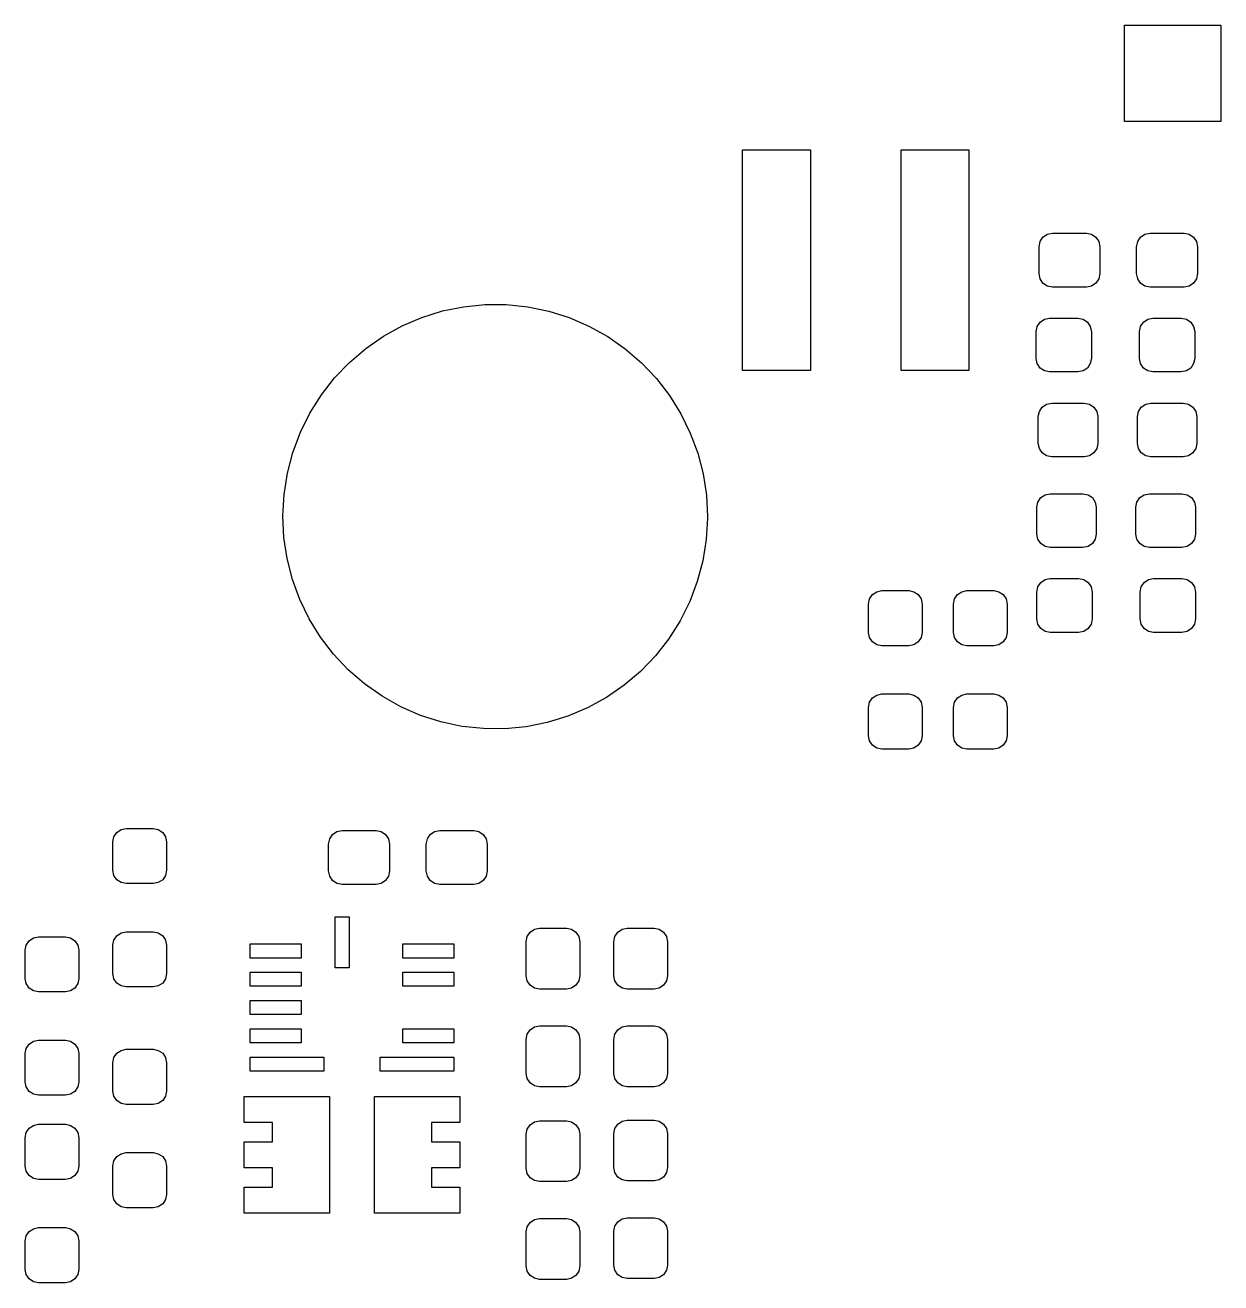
# Model space of a CAD drawing. Extents: x 116.2 to 159.4, y -138 to -93.2.
# Drawn here: x 116.92 to 138.05, y -115.36 to -93.15 of the extents above; entities that cross this region are included whole.
import ezdxf

# ---------------------------------------------------------------- set-up
doc = ezdxf.new("R2010")
doc.units = 0
doc.layers.add('BLACK', color=7, linetype='CONTINUOUS')

msp = doc.modelspace()

# ---------------------------------------------------------------- linework, layer by layer
at = {"layer": 'BLACK', "linetype": 'CONTINUOUS'}
for p, q in [((136.35, -94.85), (136.35, -93.15)), ((136.35, -93.15), (138.05, -93.15)), ((138.05, -93.15), (138.05, -94.85)), ((138.05, -94.85), (136.35, -94.85)), ((129.6, -99.25), (129.6, -95.35)), ((129.6, -95.35), (130.8, -95.35)), ((130.8, -95.35), (130.8, -99.25)), ((132.4, -99.25), (132.4, -95.35)), ((132.4, -95.35), (133.6, -95.35)), ((133.6, -95.35), (133.6, -99.25)), ((134.907, -96.8946), (134.984, -96.8431)), ((134.984, -96.8431), (135.075, -96.825)), ((135.075, -96.825), (135.675, -96.825)), ((135.675, -96.825), (135.766, -96.8431)), ((135.766, -96.8431), (135.843, -96.8946)), ((136.632, -96.8946), (136.709, -96.8431)), ((136.709, -96.8431), (136.8, -96.825)), ((136.8, -96.825), (137.4, -96.825)), ((137.4, -96.825), (137.491, -96.8431)), ((137.491, -96.8431), (137.568, -96.8946)), ((134.838, -97.0625), (134.856, -96.9716)), ((134.838, -97.5375), (134.838, -97.0625)), ((134.856, -96.9716), (134.907, -96.8946)), ((135.843, -96.8946), (135.894, -96.9716)), ((135.894, -96.9716), (135.912, -97.0625)), ((135.912, -97.0625), (135.912, -97.5375)), ((136.562, -97.0625), (136.581, -96.9716)), ((136.562, -97.5375), (136.562, -97.0625)), ((136.581, -96.9716), (136.632, -96.8946)), ((137.568, -96.8946), (137.619, -96.9716)), ((137.619, -96.9716), (137.637, -97.0625)), ((137.637, -97.0625), (137.637, -97.5375)), ((134.856, -97.6284), (134.838, -97.5375)), ((134.907, -97.7054), (134.856, -97.6284)), ((134.984, -97.7569), (134.907, -97.7054)), ((135.843, -97.7054), (135.766, -97.7569)), ((135.894, -97.6284), (135.843, -97.7054)), ((135.912, -97.5375), (135.894, -97.6284)), ((136.581, -97.6284), (136.562, -97.5375)), ((136.632, -97.7054), (136.581, -97.6284)), ((136.709, -97.7569), (136.632, -97.7054)), ((137.568, -97.7054), (137.491, -97.7569)), ((137.619, -97.6284), (137.568, -97.7054)), ((137.637, -97.5375), (137.619, -97.6284)), ((135.075, -97.775), (134.984, -97.7569)), ((135.675, -97.775), (135.075, -97.775)), ((135.766, -97.7569), (135.675, -97.775)), ((136.8, -97.775), (136.709, -97.7569)), ((137.4, -97.775), (136.8, -97.775)), ((137.491, -97.7569), (137.4, -97.775)), ((124.297, -98.1978), (124.669, -98.1221)), ((124.669, -98.1221), (125.047, -98.0844)), ((125.047, -98.0844), (125.426, -98.0851)), ((125.426, -98.0851), (125.804, -98.1241)), ((125.804, -98.1241), (126.175, -98.201)), ((123.586, -98.4595), (123.935, -98.3106)), ((123.935, -98.3106), (124.297, -98.1978)), ((126.175, -98.201), (126.537, -98.3151)), ((126.537, -98.3151), (126.886, -98.4652)), ((134.806, -98.4716), (134.857, -98.3946)), ((134.857, -98.3946), (134.934, -98.3431)), ((134.934, -98.3431), (135.025, -98.325)), ((135.025, -98.325), (135.525, -98.325)), ((135.525, -98.325), (135.616, -98.3431)), ((135.616, -98.3431), (135.693, -98.3946)), ((135.693, -98.3946), (135.744, -98.4716)), ((136.631, -98.4716), (136.682, -98.3946)), ((136.682, -98.3946), (136.759, -98.3431)), ((136.759, -98.3431), (136.85, -98.325)), ((136.85, -98.325), (137.35, -98.325)), ((137.35, -98.325), (137.441, -98.3431)), ((137.441, -98.3431), (137.518, -98.3946)), ((137.518, -98.3946), (137.569, -98.4716)), ((123.254, -98.6428), (123.586, -98.4595)), ((126.886, -98.4652), (127.217, -98.6498)), ((134.787, -98.5625), (134.806, -98.4716)), ((134.787, -99.0375), (134.787, -98.5625)), ((135.744, -98.4716), (135.762, -98.5625)), ((135.762, -98.5625), (135.762, -99.0375)), ((136.612, -98.5625), (136.631, -98.4716)), ((136.612, -99.0375), (136.612, -98.5625)), ((137.569, -98.4716), (137.588, -98.5625)), ((137.588, -98.5625), (137.588, -99.0375)), ((122.942, -98.8589), (123.254, -98.6428)), ((127.217, -98.6498), (127.528, -98.8669)), ((122.653, -99.1053), (122.942, -98.8589)), ((127.528, -98.8669), (127.816, -99.1143)), ((134.806, -99.1284), (134.787, -99.0375)), ((135.762, -99.0375), (135.744, -99.1284)), ((136.631, -99.1284), (136.612, -99.0375)), ((137.588, -99.0375), (137.569, -99.1284)), ((122.391, -99.3796), (122.653, -99.1053)), ((127.816, -99.1143), (128.077, -99.3895)), ((130.8, -99.25), (129.6, -99.25)), ((133.6, -99.25), (132.4, -99.25)), ((134.857, -99.2054), (134.806, -99.1284)), ((134.934, -99.2569), (134.857, -99.2054)), ((135.025, -99.275), (134.934, -99.2569)), ((135.525, -99.275), (135.025, -99.275)), ((135.616, -99.2569), (135.525, -99.275)), ((135.693, -99.2054), (135.616, -99.2569)), ((135.744, -99.1284), (135.693, -99.2054)), ((136.682, -99.2054), (136.631, -99.1284)), ((136.759, -99.2569), (136.682, -99.2054)), ((136.85, -99.275), (136.759, -99.2569)), ((137.35, -99.275), (136.85, -99.275)), ((137.441, -99.2569), (137.35, -99.275)), ((137.518, -99.2054), (137.441, -99.2569)), ((137.569, -99.1284), (137.518, -99.2054)), ((122.158, -99.679), (122.391, -99.3796)), ((128.077, -99.3895), (128.309, -99.6898)), ((121.956, -100), (122.158, -99.679)), ((128.309, -99.6898), (128.51, -100.012)), ((134.843, -99.9716), (134.895, -99.8946)), ((134.895, -99.8946), (134.972, -99.8431)), ((134.972, -99.8431), (135.062, -99.825)), ((135.062, -99.825), (135.637, -99.825)), ((135.637, -99.825), (135.728, -99.8431)), ((135.728, -99.8431), (135.805, -99.8946)), ((135.805, -99.8946), (135.857, -99.9716)), ((136.593, -99.9716), (136.645, -99.8946)), ((136.645, -99.8946), (136.722, -99.8431)), ((136.722, -99.8431), (136.812, -99.825)), ((136.812, -99.825), (137.387, -99.825)), ((137.387, -99.825), (137.478, -99.8431)), ((137.478, -99.8431), (137.555, -99.8946)), ((137.555, -99.8946), (137.607, -99.9716)), ((121.788, -100.341), (121.956, -100)), ((128.51, -100.012), (128.677, -100.353)), ((134.825, -100.062), (134.843, -99.9716)), ((134.825, -100.537), (134.825, -100.062)), ((135.857, -99.9716), (135.875, -100.062)), ((135.875, -100.062), (135.875, -100.537)), ((136.575, -100.062), (136.593, -99.9716)), ((136.575, -100.537), (136.575, -100.062)), ((137.607, -99.9716), (137.625, -100.062)), ((137.625, -100.062), (137.625, -100.537)), ((121.655, -100.696), (121.788, -100.341)), ((128.677, -100.353), (128.808, -100.709)), ((134.843, -100.628), (134.825, -100.537)), ((135.875, -100.537), (135.857, -100.628)), ((136.593, -100.628), (136.575, -100.537)), ((137.625, -100.537), (137.607, -100.628)), ((121.559, -101.063), (121.655, -100.696)), ((128.808, -100.709), (128.903, -101.076)), ((134.895, -100.705), (134.843, -100.628)), ((134.972, -100.757), (134.895, -100.705)), ((135.062, -100.775), (134.972, -100.757)), ((135.637, -100.775), (135.062, -100.775)), ((135.728, -100.757), (135.637, -100.775)), ((135.805, -100.705), (135.728, -100.757)), ((135.857, -100.628), (135.805, -100.705)), ((136.645, -100.705), (136.593, -100.628)), ((136.722, -100.757), (136.645, -100.705)), ((136.812, -100.775), (136.722, -100.757)), ((137.387, -100.775), (136.812, -100.775)), ((137.478, -100.757), (137.387, -100.775)), ((137.555, -100.705), (137.478, -100.757)), ((137.607, -100.628), (137.555, -100.705)), ((121.5, -101.438), (121.559, -101.063)), ((128.903, -101.076), (128.961, -101.451)), ((121.48, -101.817), (121.5, -101.438)), ((128.961, -101.451), (128.98, -101.83)), ((134.818, -101.572), (134.87, -101.495)), ((134.87, -101.495), (134.947, -101.443)), ((134.947, -101.443), (135.037, -101.425)), ((135.037, -101.425), (135.612, -101.425)), ((135.612, -101.425), (135.703, -101.443)), ((135.703, -101.443), (135.78, -101.495)), ((135.78, -101.495), (135.832, -101.572)), ((136.568, -101.572), (136.62, -101.495)), ((136.62, -101.495), (136.697, -101.443)), ((136.697, -101.443), (136.787, -101.425)), ((136.787, -101.425), (137.362, -101.425)), ((137.362, -101.425), (137.453, -101.443)), ((137.453, -101.443), (137.53, -101.495)), ((137.53, -101.495), (137.582, -101.572)), ((134.8, -101.662), (134.818, -101.572)), ((134.8, -102.137), (134.8, -101.662)), ((135.832, -101.572), (135.85, -101.662)), ((135.85, -101.662), (135.85, -102.137)), ((136.55, -101.662), (136.568, -101.572)), ((136.55, -102.137), (136.55, -101.662)), ((137.582, -101.572), (137.6, -101.662)), ((137.6, -101.662), (137.6, -102.137)), ((121.498, -102.196), (121.48, -101.817)), ((128.98, -101.856), (128.958, -102.235)), ((128.98, -101.83), (128.98, -101.856)), ((134.818, -102.228), (134.8, -102.137)), ((135.85, -102.137), (135.832, -102.228)), ((136.568, -102.228), (136.55, -102.137)), ((137.6, -102.137), (137.582, -102.228)), ((121.554, -102.571), (121.498, -102.196)), ((128.958, -102.235), (128.898, -102.61)), ((134.87, -102.305), (134.818, -102.228)), ((134.947, -102.357), (134.87, -102.305)), ((135.037, -102.375), (134.947, -102.357)), ((135.612, -102.375), (135.037, -102.375)), ((135.703, -102.357), (135.612, -102.375)), ((135.78, -102.305), (135.703, -102.357)), ((135.832, -102.228), (135.78, -102.305)), ((136.62, -102.305), (136.568, -102.228)), ((136.697, -102.357), (136.62, -102.305)), ((136.787, -102.375), (136.697, -102.357)), ((137.362, -102.375), (136.787, -102.375)), ((137.453, -102.357), (137.362, -102.375)), ((137.53, -102.305), (137.453, -102.357)), ((137.582, -102.228), (137.53, -102.305)), ((121.648, -102.939), (121.554, -102.571)), ((128.898, -102.61), (128.8, -102.976)), ((121.778, -103.295), (121.648, -102.939)), ((128.8, -102.976), (128.666, -103.331)), ((134.818, -103.072), (134.87, -102.995)), ((134.87, -102.995), (134.947, -102.943)), ((134.947, -102.943), (135.037, -102.925)), ((135.037, -102.925), (135.537, -102.925)), ((135.537, -102.925), (135.628, -102.943)), ((135.628, -102.943), (135.705, -102.995)), ((135.705, -102.995), (135.757, -103.072)), ((136.643, -103.072), (136.695, -102.995)), ((136.695, -102.995), (136.772, -102.943)), ((136.772, -102.943), (136.862, -102.925)), ((136.862, -102.925), (137.362, -102.925)), ((137.362, -102.925), (137.453, -102.943)), ((137.453, -102.943), (137.53, -102.995)), ((137.53, -102.995), (137.582, -103.072)), ((131.825, -103.375), (131.843, -103.284)), ((131.843, -103.284), (131.895, -103.207)), ((131.895, -103.207), (131.972, -103.156)), ((131.972, -103.156), (132.062, -103.137)), ((132.062, -103.137), (132.537, -103.137)), ((132.537, -103.137), (132.628, -103.156)), ((132.628, -103.156), (132.705, -103.207)), ((132.705, -103.207), (132.757, -103.284)), ((132.757, -103.284), (132.775, -103.375)), ((133.325, -103.375), (133.343, -103.284)), ((133.343, -103.284), (133.395, -103.207)), ((133.395, -103.207), (133.472, -103.156)), ((133.472, -103.156), (133.562, -103.137)), ((133.562, -103.137), (134.037, -103.137)), ((134.037, -103.137), (134.128, -103.156)), ((134.128, -103.156), (134.205, -103.207)), ((134.205, -103.207), (134.257, -103.284)), ((134.257, -103.284), (134.275, -103.375)), ((134.8, -103.162), (134.818, -103.072)), ((134.8, -103.637), (134.8, -103.162)), ((135.757, -103.072), (135.775, -103.162)), ((135.775, -103.162), (135.775, -103.637)), ((136.625, -103.162), (136.643, -103.072)), ((136.625, -103.637), (136.625, -103.162)), ((137.582, -103.072), (137.6, -103.162)), ((137.6, -103.162), (137.6, -103.637)), ((121.944, -103.637), (121.778, -103.295)), ((128.666, -103.331), (128.497, -103.671)), ((131.825, -103.875), (131.825, -103.375)), ((132.775, -103.375), (132.775, -103.875)), ((133.325, -103.875), (133.325, -103.375)), ((134.275, -103.375), (134.275, -103.875)), ((122.143, -103.959), (121.944, -103.637)), ((128.497, -103.671), (128.294, -103.992)), ((134.818, -103.728), (134.8, -103.637)), ((134.87, -103.805), (134.818, -103.728)), ((135.757, -103.728), (135.705, -103.805)), ((135.775, -103.637), (135.757, -103.728)), ((136.643, -103.728), (136.625, -103.637)), ((136.695, -103.805), (136.643, -103.728)), ((137.582, -103.728), (137.53, -103.805)), ((137.6, -103.637), (137.582, -103.728)), ((131.843, -103.966), (131.825, -103.875)), ((132.775, -103.875), (132.757, -103.966)), ((133.343, -103.966), (133.325, -103.875)), ((134.275, -103.875), (134.257, -103.966)), ((134.947, -103.857), (134.87, -103.805)), ((135.037, -103.875), (134.947, -103.857)), ((135.537, -103.875), (135.037, -103.875)), ((135.628, -103.857), (135.537, -103.875)), ((135.705, -103.805), (135.628, -103.857)), ((136.772, -103.857), (136.695, -103.805)), ((136.862, -103.875), (136.772, -103.857)), ((137.362, -103.875), (136.862, -103.875)), ((137.453, -103.857), (137.362, -103.875)), ((137.53, -103.805), (137.453, -103.857)), ((122.374, -104.26), (122.143, -103.959)), ((128.294, -103.992), (128.06, -104.29)), ((131.895, -104.043), (131.843, -103.966)), ((131.972, -104.094), (131.895, -104.043)), ((132.062, -104.112), (131.972, -104.094)), ((132.537, -104.112), (132.062, -104.112)), ((132.628, -104.094), (132.537, -104.112)), ((132.705, -104.043), (132.628, -104.094)), ((132.757, -103.966), (132.705, -104.043)), ((133.395, -104.043), (133.343, -103.966)), ((133.472, -104.094), (133.395, -104.043)), ((133.562, -104.112), (133.472, -104.094)), ((134.037, -104.112), (133.562, -104.112)), ((134.128, -104.094), (134.037, -104.112)), ((134.205, -104.043), (134.128, -104.094)), ((134.257, -103.966), (134.205, -104.043)), ((122.634, -104.537), (122.374, -104.26)), ((128.06, -104.29), (127.797, -104.564)), ((122.921, -104.785), (122.634, -104.537)), ((127.797, -104.564), (127.508, -104.809)), ((123.232, -105.003), (122.921, -104.785)), ((127.508, -104.809), (127.195, -105.024)), ((123.563, -105.189), (123.232, -105.003)), ((127.195, -105.024), (126.862, -105.206)), ((131.843, -105.109), (131.895, -105.032)), ((131.895, -105.032), (131.972, -104.981)), ((131.972, -104.981), (132.062, -104.962)), ((132.062, -104.962), (132.537, -104.962)), ((132.537, -104.962), (132.628, -104.981)), ((132.628, -104.981), (132.705, -105.032)), ((132.705, -105.032), (132.757, -105.109)), ((133.343, -105.109), (133.395, -105.032)), ((133.395, -105.032), (133.472, -104.981)), ((133.472, -104.981), (133.562, -104.962)), ((133.562, -104.962), (134.037, -104.962)), ((134.037, -104.962), (134.128, -104.981)), ((134.128, -104.981), (134.205, -105.032)), ((134.205, -105.032), (134.257, -105.109)), ((123.911, -105.34), (123.563, -105.189)), ((126.862, -105.206), (126.513, -105.354)), ((131.825, -105.2), (131.843, -105.109)), ((131.825, -105.7), (131.825, -105.2)), ((132.757, -105.109), (132.775, -105.2)), ((132.775, -105.2), (132.775, -105.7)), ((133.325, -105.2), (133.343, -105.109)), ((133.325, -105.7), (133.325, -105.2)), ((134.257, -105.109), (134.275, -105.2)), ((134.275, -105.2), (134.275, -105.7)), ((124.272, -105.456), (123.911, -105.34)), ((124.643, -105.534), (124.272, -105.456)), ((126.15, -105.465), (125.778, -105.54)), ((126.513, -105.354), (126.15, -105.465)), ((125.021, -105.574), (124.643, -105.534)), ((125.4, -105.576), (125.021, -105.574)), ((125.778, -105.54), (125.4, -105.576)), ((131.843, -105.791), (131.825, -105.7)), ((132.775, -105.7), (132.757, -105.791)), ((133.343, -105.791), (133.325, -105.7)), ((134.275, -105.7), (134.257, -105.791)), ((131.895, -105.868), (131.843, -105.791)), ((131.972, -105.919), (131.895, -105.868)), ((132.062, -105.938), (131.972, -105.919)), ((132.537, -105.938), (132.062, -105.938)), ((132.628, -105.919), (132.537, -105.938)), ((132.705, -105.868), (132.628, -105.919)), ((132.757, -105.791), (132.705, -105.868)), ((133.395, -105.868), (133.343, -105.791)), ((133.472, -105.919), (133.395, -105.868)), ((133.562, -105.938), (133.472, -105.919)), ((134.037, -105.938), (133.562, -105.938)), ((134.128, -105.919), (134.037, -105.938)), ((134.205, -105.868), (134.128, -105.919)), ((134.257, -105.791), (134.205, -105.868)), ((118.475, -107.575), (118.493, -107.484)), ((118.493, -107.484), (118.545, -107.407)), ((118.545, -107.407), (118.622, -107.356)), ((118.622, -107.356), (118.712, -107.337)), ((118.712, -107.337), (119.188, -107.337)), ((119.188, -107.337), (119.278, -107.356)), ((119.278, -107.356), (119.355, -107.407)), ((119.355, -107.407), (119.407, -107.484)), ((119.407, -107.484), (119.425, -107.575)), ((122.306, -107.522), (122.357, -107.445)), ((122.357, -107.445), (122.434, -107.393)), ((122.434, -107.393), (122.525, -107.375)), ((122.525, -107.375), (123.125, -107.375)), ((123.125, -107.375), (123.216, -107.393)), ((123.216, -107.393), (123.293, -107.445)), ((123.293, -107.445), (123.344, -107.522)), ((124.031, -107.522), (124.082, -107.445)), ((124.082, -107.445), (124.159, -107.393)), ((124.159, -107.393), (124.25, -107.375)), ((124.25, -107.375), (124.85, -107.375)), ((124.85, -107.375), (124.941, -107.393)), ((124.941, -107.393), (125.018, -107.445)), ((125.018, -107.445), (125.069, -107.522)), ((118.475, -108.075), (118.475, -107.575)), ((119.425, -107.575), (119.425, -108.075)), ((122.287, -107.612), (122.306, -107.522)), ((122.287, -108.087), (122.287, -107.612)), ((123.344, -107.522), (123.362, -107.612)), ((123.362, -107.612), (123.362, -108.087)), ((124.012, -107.612), (124.031, -107.522)), ((124.012, -108.087), (124.012, -107.612)), ((125.069, -107.522), (125.087, -107.612)), ((125.087, -107.612), (125.087, -108.087)), ((118.493, -108.166), (118.475, -108.075)), ((118.545, -108.243), (118.493, -108.166)), ((119.407, -108.166), (119.355, -108.243)), ((119.425, -108.075), (119.407, -108.166)), ((122.306, -108.178), (122.287, -108.087)), ((123.362, -108.087), (123.344, -108.178)), ((124.031, -108.178), (124.012, -108.087)), ((125.087, -108.087), (125.069, -108.178)), ((118.622, -108.294), (118.545, -108.243)), ((118.712, -108.312), (118.622, -108.294)), ((119.188, -108.312), (118.712, -108.312)), ((119.278, -108.294), (119.188, -108.312)), ((119.355, -108.243), (119.278, -108.294)), ((122.357, -108.255), (122.306, -108.178)), ((122.434, -108.307), (122.357, -108.255)), ((122.525, -108.325), (122.434, -108.307)), ((123.125, -108.325), (122.525, -108.325)), ((123.216, -108.307), (123.125, -108.325)), ((123.293, -108.255), (123.216, -108.307)), ((123.344, -108.178), (123.293, -108.255)), ((124.082, -108.255), (124.031, -108.178)), ((124.159, -108.307), (124.082, -108.255)), ((124.25, -108.325), (124.159, -108.307)), ((124.85, -108.325), (124.25, -108.325)), ((124.941, -108.307), (124.85, -108.325)), ((125.018, -108.255), (124.941, -108.307)), ((125.069, -108.178), (125.018, -108.255)), ((122.4, -109.8), (122.4, -108.9)), ((122.4, -108.9), (122.65, -108.9)), ((122.65, -108.9), (122.65, -109.8)), ((116.995, -109.32), (117.072, -109.268)), ((117.072, -109.268), (117.162, -109.25)), ((117.162, -109.25), (117.637, -109.25)), ((117.637, -109.25), (117.728, -109.268)), ((117.728, -109.268), (117.805, -109.32)), ((118.493, -109.309), (118.545, -109.232)), ((118.545, -109.232), (118.622, -109.181)), ((118.622, -109.181), (118.712, -109.162)), ((118.712, -109.162), (119.188, -109.162)), ((119.188, -109.162), (119.278, -109.181)), ((119.278, -109.181), (119.355, -109.232)), ((119.355, -109.232), (119.407, -109.309)), ((125.775, -109.337), (125.793, -109.247)), ((125.793, -109.247), (125.845, -109.17)), ((125.845, -109.17), (125.922, -109.118)), ((125.922, -109.118), (126.012, -109.1)), ((126.012, -109.1), (126.487, -109.1)), ((126.487, -109.1), (126.578, -109.118)), ((126.578, -109.118), (126.655, -109.17)), ((126.655, -109.17), (126.707, -109.247)), ((126.707, -109.247), (126.725, -109.337)), ((127.325, -109.337), (127.343, -109.247)), ((127.343, -109.247), (127.395, -109.17)), ((127.395, -109.17), (127.472, -109.118)), ((127.472, -109.118), (127.562, -109.1)), ((127.562, -109.1), (128.037, -109.1)), ((128.037, -109.1), (128.128, -109.118)), ((128.128, -109.118), (128.205, -109.17)), ((128.205, -109.17), (128.257, -109.247)), ((128.257, -109.247), (128.275, -109.337)), ((116.925, -109.487), (116.943, -109.397)), ((116.925, -109.987), (116.925, -109.487)), ((116.943, -109.397), (116.995, -109.32)), ((117.805, -109.32), (117.857, -109.397)), ((117.857, -109.397), (117.875, -109.487)), ((117.875, -109.487), (117.875, -109.987)), ((118.475, -109.4), (118.493, -109.309)), ((118.475, -109.9), (118.475, -109.4)), ((119.407, -109.309), (119.425, -109.4)), ((119.425, -109.4), (119.425, -109.9)), ((120.9, -109.625), (120.9, -109.375)), ((120.9, -109.375), (121.8, -109.375)), ((121.8, -109.375), (121.8, -109.625)), ((123.6, -109.625), (123.6, -109.375)), ((123.6, -109.375), (124.5, -109.375)), ((124.5, -109.375), (124.5, -109.625)), ((125.775, -109.938), (125.775, -109.337)), ((126.725, -109.337), (126.725, -109.938)), ((127.325, -109.938), (127.325, -109.337)), ((128.275, -109.337), (128.275, -109.938)), ((121.8, -109.625), (120.9, -109.625)), ((124.5, -109.625), (123.6, -109.625)), ((118.493, -109.991), (118.475, -109.9)), ((119.425, -109.9), (119.407, -109.991)), ((120.9, -110.125), (120.9, -109.875)), ((120.9, -109.875), (121.8, -109.875)), ((121.8, -109.875), (121.8, -110.125)), ((122.65, -109.8), (122.4, -109.8)), ((123.6, -110.125), (123.6, -109.875)), ((123.6, -109.875), (124.5, -109.875)), ((124.5, -109.875), (124.5, -110.125)), ((125.793, -110.028), (125.775, -109.938)), ((126.725, -109.938), (126.707, -110.028)), ((127.343, -110.028), (127.325, -109.938)), ((128.275, -109.938), (128.257, -110.028)), ((116.943, -110.078), (116.925, -109.987)), ((116.995, -110.155), (116.943, -110.078)), ((117.072, -110.207), (116.995, -110.155)), ((117.805, -110.155), (117.728, -110.207)), ((117.857, -110.078), (117.805, -110.155)), ((117.875, -109.987), (117.857, -110.078)), ((118.545, -110.068), (118.493, -109.991)), ((118.622, -110.119), (118.545, -110.068)), ((118.712, -110.137), (118.622, -110.119)), ((119.188, -110.137), (118.712, -110.137)), ((119.278, -110.119), (119.188, -110.137)), ((119.355, -110.068), (119.278, -110.119)), ((119.407, -109.991), (119.355, -110.068)), ((121.8, -110.125), (120.9, -110.125)), ((124.5, -110.125), (123.6, -110.125)), ((125.845, -110.105), (125.793, -110.028)), ((125.922, -110.157), (125.845, -110.105)), ((126.012, -110.175), (125.922, -110.157)), ((126.578, -110.157), (126.487, -110.175)), ((126.655, -110.105), (126.578, -110.157)), ((126.707, -110.028), (126.655, -110.105)), ((127.395, -110.105), (127.343, -110.028)), ((127.472, -110.157), (127.395, -110.105)), ((127.562, -110.175), (127.472, -110.157)), ((128.128, -110.157), (128.037, -110.175)), ((128.205, -110.105), (128.128, -110.157)), ((128.257, -110.028), (128.205, -110.105)), ((117.162, -110.225), (117.072, -110.207)), ((117.637, -110.225), (117.162, -110.225)), ((117.728, -110.207), (117.637, -110.225)), ((120.9, -110.625), (120.9, -110.375)), ((120.9, -110.375), (121.8, -110.375)), ((121.8, -110.375), (121.8, -110.625)), ((126.487, -110.175), (126.012, -110.175)), ((128.037, -110.175), (127.562, -110.175)), ((121.8, -110.625), (120.9, -110.625)), ((125.922, -110.843), (126.012, -110.825)), ((126.012, -110.825), (126.487, -110.825)), ((126.487, -110.825), (126.578, -110.843)), ((127.472, -110.843), (127.562, -110.825)), ((127.562, -110.825), (128.037, -110.825)), ((128.037, -110.825), (128.128, -110.843)), ((120.9, -111.125), (120.9, -110.875)), ((120.9, -110.875), (121.8, -110.875)), ((121.8, -110.875), (121.8, -111.125)), ((123.6, -111.125), (123.6, -110.875)), ((123.6, -110.875), (124.5, -110.875)), ((124.5, -110.875), (124.5, -111.125)), ((125.775, -111.062), (125.793, -110.972)), ((125.793, -110.972), (125.845, -110.895)), ((125.845, -110.895), (125.922, -110.843)), ((126.578, -110.843), (126.655, -110.895)), ((126.655, -110.895), (126.707, -110.972)), ((126.707, -110.972), (126.725, -111.062)), ((127.325, -111.062), (127.343, -110.972)), ((127.343, -110.972), (127.395, -110.895)), ((127.395, -110.895), (127.472, -110.843)), ((128.128, -110.843), (128.205, -110.895)), ((128.205, -110.895), (128.257, -110.972)), ((128.257, -110.972), (128.275, -111.062)), ((116.925, -111.312), (116.943, -111.222)), ((116.943, -111.222), (116.995, -111.145)), ((116.995, -111.145), (117.072, -111.093)), ((117.072, -111.093), (117.162, -111.075)), ((117.162, -111.075), (117.637, -111.075)), ((117.637, -111.075), (117.728, -111.093)), ((117.728, -111.093), (117.805, -111.145)), ((117.805, -111.145), (117.857, -111.222)), ((117.857, -111.222), (117.875, -111.312)), ((118.545, -111.307), (118.622, -111.256)), ((118.622, -111.256), (118.712, -111.237)), ((118.712, -111.237), (119.188, -111.237)), ((119.188, -111.237), (119.278, -111.256)), ((119.278, -111.256), (119.355, -111.307)), ((121.8, -111.125), (120.9, -111.125)), ((124.5, -111.125), (123.6, -111.125)), ((125.775, -111.662), (125.775, -111.062)), ((126.725, -111.062), (126.725, -111.662)), ((127.325, -111.662), (127.325, -111.062)), ((128.275, -111.062), (128.275, -111.662)), ((116.925, -111.812), (116.925, -111.312)), ((117.875, -111.312), (117.875, -111.812)), ((118.475, -111.475), (118.493, -111.384)), ((118.475, -111.975), (118.475, -111.475)), ((118.493, -111.384), (118.545, -111.307)), ((119.355, -111.307), (119.407, -111.384)), ((119.407, -111.384), (119.425, -111.475)), ((119.425, -111.475), (119.425, -111.975)), ((120.9, -111.625), (120.9, -111.375)), ((120.9, -111.375), (122.2, -111.375)), ((122.2, -111.375), (122.2, -111.625)), ((123.2, -111.625), (123.2, -111.375)), ((123.2, -111.375), (124.5, -111.375)), ((124.5, -111.375), (124.5, -111.625)), ((122.2, -111.625), (120.9, -111.625)), ((124.5, -111.625), (123.2, -111.625)), ((125.793, -111.753), (125.775, -111.662)), ((126.725, -111.662), (126.707, -111.753)), ((127.343, -111.753), (127.325, -111.662)), ((128.275, -111.662), (128.257, -111.753)), ((116.943, -111.903), (116.925, -111.812)), ((116.995, -111.98), (116.943, -111.903)), ((117.857, -111.903), (117.805, -111.98)), ((117.875, -111.812), (117.857, -111.903)), ((125.845, -111.83), (125.793, -111.753)), ((125.922, -111.882), (125.845, -111.83)), ((126.012, -111.9), (125.922, -111.882)), ((126.487, -111.9), (126.012, -111.9)), ((126.578, -111.882), (126.487, -111.9)), ((126.655, -111.83), (126.578, -111.882)), ((126.707, -111.753), (126.655, -111.83)), ((127.395, -111.83), (127.343, -111.753)), ((127.472, -111.882), (127.395, -111.83)), ((127.562, -111.9), (127.472, -111.882)), ((128.037, -111.9), (127.562, -111.9)), ((128.128, -111.882), (128.037, -111.9)), ((128.205, -111.83), (128.128, -111.882)), ((128.257, -111.753), (128.205, -111.83)), ((117.072, -112.032), (116.995, -111.98)), ((117.162, -112.05), (117.072, -112.032)), ((117.637, -112.05), (117.162, -112.05)), ((117.728, -112.032), (117.637, -112.05)), ((117.805, -111.98), (117.728, -112.032)), ((118.493, -112.066), (118.475, -111.975)), ((118.545, -112.143), (118.493, -112.066)), ((118.622, -112.194), (118.545, -112.143)), ((119.355, -112.143), (119.278, -112.194)), ((119.407, -112.066), (119.355, -112.143)), ((119.425, -111.975), (119.407, -112.066)), ((120.795, -112.075), (120.796, -112.071)), ((120.795, -112.525), (120.795, -112.075)), ((120.796, -112.071), (120.8, -112.07)), ((120.8, -112.07), (122.3, -112.07)), ((122.3, -112.07), (122.304, -112.071)), ((122.304, -112.071), (122.305, -112.075)), ((122.305, -112.075), (122.305, -114.125)), ((123.095, -112.075), (123.096, -112.071)), ((123.095, -114.125), (123.095, -112.075)), ((123.096, -112.071), (123.1, -112.07)), ((123.1, -112.07), (124.6, -112.07)), ((124.6, -112.07), (124.604, -112.071)), ((124.604, -112.071), (124.605, -112.075)), ((124.605, -112.075), (124.605, -112.525)), ((118.712, -112.212), (118.622, -112.194)), ((119.188, -112.212), (118.712, -112.212)), ((119.278, -112.194), (119.188, -112.212)), ((116.995, -112.632), (117.072, -112.581)), ((117.072, -112.581), (117.162, -112.562)), ((117.162, -112.562), (117.637, -112.562)), ((117.637, -112.562), (117.728, -112.581)), ((117.728, -112.581), (117.805, -112.632)), ((120.796, -112.529), (120.795, -112.525)), ((120.8, -112.53), (120.796, -112.529)), ((121.295, -112.53), (120.8, -112.53)), ((121.295, -112.87), (121.295, -112.53)), ((124.6, -112.53), (124.105, -112.53)), ((124.105, -112.53), (124.105, -112.87)), ((124.604, -112.529), (124.6, -112.53)), ((124.605, -112.525), (124.604, -112.529)), ((125.793, -112.647), (125.845, -112.57)), ((125.845, -112.57), (125.922, -112.518)), ((125.922, -112.518), (126.012, -112.5)), ((126.012, -112.5), (126.487, -112.5)), ((126.487, -112.5), (126.578, -112.518)), ((126.578, -112.518), (126.655, -112.57)), ((126.655, -112.57), (126.707, -112.647)), ((127.343, -112.634), (127.395, -112.557)), ((127.395, -112.557), (127.472, -112.506)), ((127.472, -112.506), (127.562, -112.487)), ((127.562, -112.487), (128.037, -112.487)), ((128.037, -112.487), (128.128, -112.506)), ((128.128, -112.506), (128.205, -112.557)), ((128.205, -112.557), (128.257, -112.634)), ((116.925, -112.8), (116.943, -112.709)), ((116.925, -113.3), (116.925, -112.8)), ((116.943, -112.709), (116.995, -112.632)), ((117.805, -112.632), (117.857, -112.709)), ((117.857, -112.709), (117.875, -112.8)), ((117.875, -112.8), (117.875, -113.3)), ((125.775, -112.737), (125.793, -112.647)), ((125.775, -113.337), (125.775, -112.737)), ((126.707, -112.647), (126.725, -112.737)), ((126.725, -112.737), (126.725, -113.337)), ((127.325, -112.725), (127.343, -112.634)), ((127.325, -113.325), (127.325, -112.725)), ((128.257, -112.634), (128.275, -112.725)), ((128.275, -112.725), (128.275, -113.325)), ((120.795, -112.875), (120.796, -112.871)), ((120.795, -113.325), (120.795, -112.875)), ((120.796, -112.871), (120.8, -112.87)), ((120.8, -112.87), (121.295, -112.87)), ((124.105, -112.87), (124.6, -112.87)), ((124.6, -112.87), (124.604, -112.871)), ((124.604, -112.871), (124.605, -112.875)), ((124.605, -112.875), (124.605, -113.325)), ((118.475, -113.3), (118.493, -113.209)), ((118.493, -113.209), (118.545, -113.132)), ((118.545, -113.132), (118.622, -113.081)), ((118.622, -113.081), (118.712, -113.062)), ((118.712, -113.062), (119.188, -113.062)), ((119.188, -113.062), (119.278, -113.081)), ((119.278, -113.081), (119.355, -113.132)), ((119.355, -113.132), (119.407, -113.209)), ((119.407, -113.209), (119.425, -113.3)), ((116.943, -113.391), (116.925, -113.3)), ((116.995, -113.468), (116.943, -113.391)), ((117.072, -113.519), (116.995, -113.468)), ((117.805, -113.468), (117.728, -113.519)), ((117.857, -113.391), (117.805, -113.468)), ((117.875, -113.3), (117.857, -113.391)), ((118.475, -113.8), (118.475, -113.3)), ((119.425, -113.3), (119.425, -113.8)), ((120.796, -113.329), (120.795, -113.325)), ((120.8, -113.33), (120.796, -113.329)), ((121.295, -113.33), (120.8, -113.33)), ((121.295, -113.67), (121.295, -113.33)), ((124.6, -113.33), (124.105, -113.33)), ((124.105, -113.33), (124.105, -113.67)), ((124.604, -113.329), (124.6, -113.33)), ((124.605, -113.325), (124.604, -113.329)), ((125.793, -113.428), (125.775, -113.337)), ((125.845, -113.505), (125.793, -113.428)), ((126.707, -113.428), (126.655, -113.505)), ((126.725, -113.337), (126.707, -113.428)), ((127.343, -113.416), (127.325, -113.325)), ((127.395, -113.493), (127.343, -113.416)), ((127.472, -113.544), (127.395, -113.493)), ((128.205, -113.493), (128.128, -113.544)), ((128.257, -113.416), (128.205, -113.493)), ((128.275, -113.325), (128.257, -113.416)), ((117.162, -113.537), (117.072, -113.519)), ((117.637, -113.537), (117.162, -113.537)), ((117.728, -113.519), (117.637, -113.537)), ((120.795, -113.675), (120.796, -113.671)), ((120.795, -114.125), (120.795, -113.675)), ((120.796, -113.671), (120.8, -113.67)), ((120.8, -113.67), (121.295, -113.67)), ((124.105, -113.67), (124.6, -113.67)), ((124.6, -113.67), (124.604, -113.671)), ((124.604, -113.671), (124.605, -113.675)), ((124.605, -113.675), (124.605, -114.125)), ((125.922, -113.557), (125.845, -113.505)), ((126.012, -113.575), (125.922, -113.557)), ((126.487, -113.575), (126.012, -113.575)), ((126.578, -113.557), (126.487, -113.575)), ((126.655, -113.505), (126.578, -113.557)), ((127.562, -113.562), (127.472, -113.544)), ((128.037, -113.562), (127.562, -113.562)), ((128.128, -113.544), (128.037, -113.562)), ((118.493, -113.891), (118.475, -113.8)), ((118.545, -113.968), (118.493, -113.891)), ((119.407, -113.891), (119.355, -113.968)), ((119.425, -113.8), (119.407, -113.891)), ((118.622, -114.019), (118.545, -113.968)), ((118.712, -114.037), (118.622, -114.019)), ((119.188, -114.037), (118.712, -114.037)), ((119.278, -114.019), (119.188, -114.037)), ((119.355, -113.968), (119.278, -114.019)), ((120.796, -114.129), (120.795, -114.125)), ((120.8, -114.13), (120.796, -114.129)), ((122.3, -114.13), (120.8, -114.13)), ((122.304, -114.129), (122.3, -114.13)), ((122.305, -114.125), (122.304, -114.129)), ((123.096, -114.129), (123.095, -114.125)), ((123.1, -114.13), (123.096, -114.129)), ((124.6, -114.13), (123.1, -114.13)), ((124.604, -114.129), (124.6, -114.13)), ((124.605, -114.125), (124.604, -114.129)), ((117.072, -114.406), (117.162, -114.387)), ((117.162, -114.387), (117.637, -114.387)), ((117.637, -114.387), (117.728, -114.406)), ((125.775, -114.462), (125.793, -114.372)), ((125.793, -114.372), (125.845, -114.295)), ((125.845, -114.295), (125.922, -114.243)), ((125.922, -114.243), (126.012, -114.225)), ((126.012, -114.225), (126.487, -114.225)), ((126.487, -114.225), (126.578, -114.243)), ((126.578, -114.243), (126.655, -114.295)), ((126.655, -114.295), (126.707, -114.372)), ((126.707, -114.372), (126.725, -114.462)), ((127.325, -114.45), (127.343, -114.359)), ((127.343, -114.359), (127.395, -114.282)), ((127.395, -114.282), (127.472, -114.231)), ((127.472, -114.231), (127.562, -114.212)), ((127.562, -114.212), (128.037, -114.212)), ((128.037, -114.212), (128.128, -114.231)), ((128.128, -114.231), (128.205, -114.282)), ((128.205, -114.282), (128.257, -114.359)), ((128.257, -114.359), (128.275, -114.45)), ((116.925, -114.625), (116.943, -114.534)), ((116.943, -114.534), (116.995, -114.457)), ((116.995, -114.457), (117.072, -114.406)), ((117.728, -114.406), (117.805, -114.457)), ((117.805, -114.457), (117.857, -114.534)), ((117.857, -114.534), (117.875, -114.625)), ((125.775, -115.062), (125.775, -114.462)), ((126.725, -114.462), (126.725, -115.062)), ((127.325, -115.05), (127.325, -114.45)), ((128.275, -114.45), (128.275, -115.05)), ((116.925, -115.125), (116.925, -114.625)), ((117.875, -114.625), (117.875, -115.125)), ((127.343, -115.141), (127.325, -115.05)), ((128.275, -115.05), (128.257, -115.141)), ((116.943, -115.216), (116.925, -115.125)), ((116.995, -115.293), (116.943, -115.216)), ((117.857, -115.216), (117.805, -115.293)), ((117.875, -115.125), (117.857, -115.216)), ((125.793, -115.153), (125.775, -115.062)), ((125.845, -115.23), (125.793, -115.153)), ((125.922, -115.282), (125.845, -115.23)), ((126.655, -115.23), (126.578, -115.282)), ((126.707, -115.153), (126.655, -115.23)), ((126.725, -115.062), (126.707, -115.153)), ((127.395, -115.218), (127.343, -115.141)), ((127.472, -115.269), (127.395, -115.218)), ((127.562, -115.287), (127.472, -115.269)), ((128.128, -115.269), (128.037, -115.287)), ((128.205, -115.218), (128.128, -115.269)), ((128.257, -115.141), (128.205, -115.218)), ((117.072, -115.344), (116.995, -115.293)), ((117.162, -115.362), (117.072, -115.344)), ((117.637, -115.362), (117.162, -115.362)), ((117.728, -115.344), (117.637, -115.362)), ((117.805, -115.293), (117.728, -115.344)), ((126.012, -115.3), (125.922, -115.282)), ((126.487, -115.3), (126.012, -115.3)), ((126.578, -115.282), (126.487, -115.3)), ((128.037, -115.287), (127.562, -115.287))]:
    msp.add_line(p, q, dxfattribs=at)

doc.saveas('drawing.dxf')
